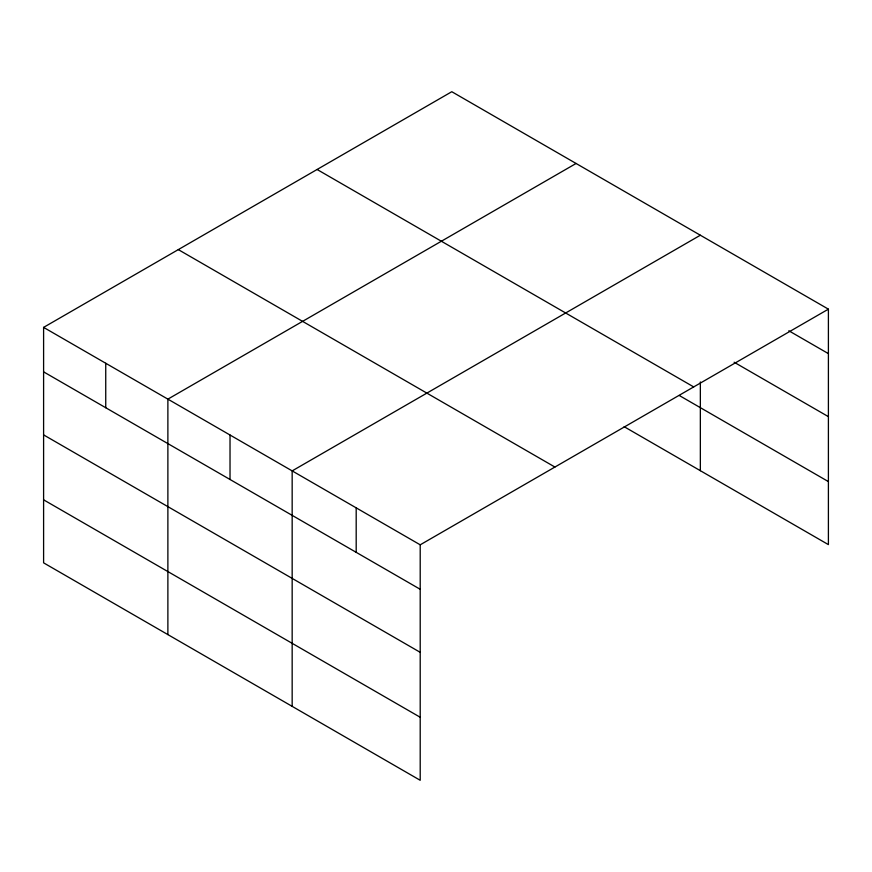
<?xml version="1.0" encoding="UTF-8"?>
<svg xmlns="http://www.w3.org/2000/svg" width="872" height="872" viewBox="0 0 872 872"><rect width="100%" height="100%" fill="white"/><g stroke="black" fill="none" stroke-linecap="round" stroke-linejoin="round"><path stroke-width="1.31" d="M43.6 327.382L420.206 544.815L420.206 780.287L43.6 562.843L43.6 327.382L451.794 91.713L828.4 309.157L828.4 544.619L624.145 426.691M576.076 163.467L167.882 399.136L167.882 634.598M700.347 235.222L292.164 470.891L292.164 706.353M420.206 544.815L828.4 309.157M788.822 330.771L828.4 353.629M734.115 362.218L828.4 416.653M317.092 169.484L693.698 386.917M679.244 395.474L828.4 481.595M178.302 249.61L554.908 467.043M43.6 371.853L420.206 589.287M43.6 434.888L420.206 652.321M43.6 499.82L420.206 717.253M700.347 381.958L700.347 470.695M356.19 507.853L356.19 552.325M230.023 435.008L230.023 479.491M105.741 363.264L105.741 407.736"/></g></svg>
